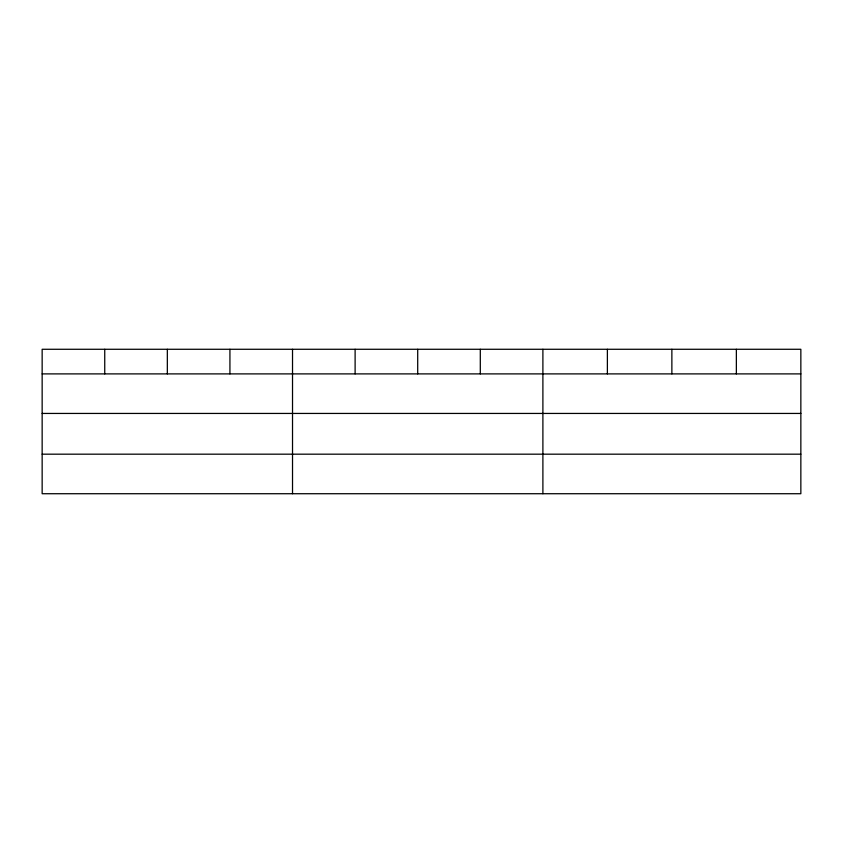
<?xml version="1.0" encoding="UTF-8"?>
<svg xmlns="http://www.w3.org/2000/svg" width="843" height="843" viewBox="0 0 843 843"><rect width="100%" height="100%" fill="white"/><g stroke="black" fill="none" stroke-linecap="round" stroke-linejoin="round"><path stroke-width="1.26" d="M800.85 413.439L800.85 349.276L42.15 349.276L42.15 493.724L800.85 493.724L800.85 413.439L42.15 413.439M42.15 373.892L800.85 373.892M42.15 454.177L800.85 454.177M736.36 349.276L736.36 373.892M671.871 349.276L671.871 373.892M607.381 349.276L607.381 373.892M542.892 349.276L542.892 493.724M480.299 349.276L480.299 373.892M417.706 349.276L417.706 373.892M355.114 349.276L355.114 373.892M292.521 349.276L292.521 493.724M229.928 349.276L229.928 373.892M167.335 349.276L167.335 373.892M104.743 349.276L104.743 373.892"/></g></svg>
